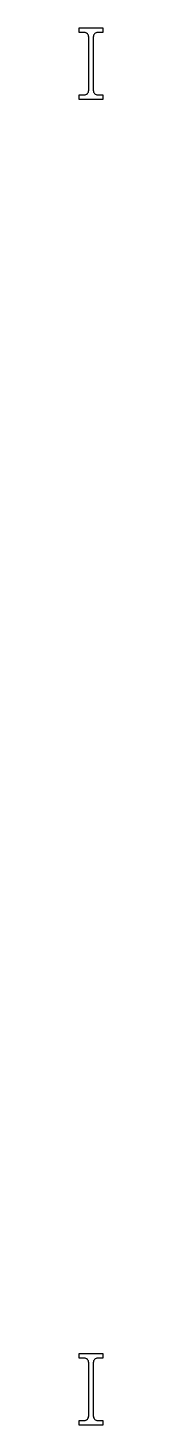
# Paper-space layout 'Layout1' of a CAD drawing. Extents: x 42537 to 42639, y 41221 to 47334.
import ezdxf

# ---------------------------------------------------------------- set-up
doc = ezdxf.new("R2010")
doc.units = 0
doc.header["$LTSCALE"] = 2500
doc.layers.add('STEEL', color=1, linetype='CONTINUOUS')

psp = doc.layouts.get("Layout1")

# ---------------------------------------------------------------- linework, layer by layer
at = {"layer": 'STEEL', "color": 0}
for points in [[(42536.6, 47333.9), (42638.9, 47333.9), (42638.9, 47313.9), (42617.7, 47313.9, 0.414214), (42597.7, 47293.9), (42597.7, 47061.2, 0.414214), (42617.7, 47041.2), (42638.9, 47041.2), (42638.9, 47021.2), (42536.6, 47021.2), (42536.6, 47041.2), (42557.7, 47041.2, 0.414214), (42577.7, 47061.2), (42577.7, 47293.9, 0.414214), (42557.7, 47313.9), (42536.6, 47313.9)], [(42536.6, 41533.9), (42638.9, 41533.9), (42638.9, 41513.9), (42617.7, 41513.9, 0.414214), (42597.7, 41493.9), (42597.7, 41261.2, 0.414214), (42617.7, 41241.2), (42638.9, 41241.2), (42638.9, 41221.2), (42536.6, 41221.2), (42536.6, 41241.2), (42557.7, 41241.2, 0.414214), (42577.7, 41261.2), (42577.7, 41493.9, 0.414214), (42557.7, 41513.9), (42536.6, 41513.9)]]:
    psp.add_lwpolyline(points, format="xyb", close=True, dxfattribs=at)

doc.saveas('drawing.dxf')
